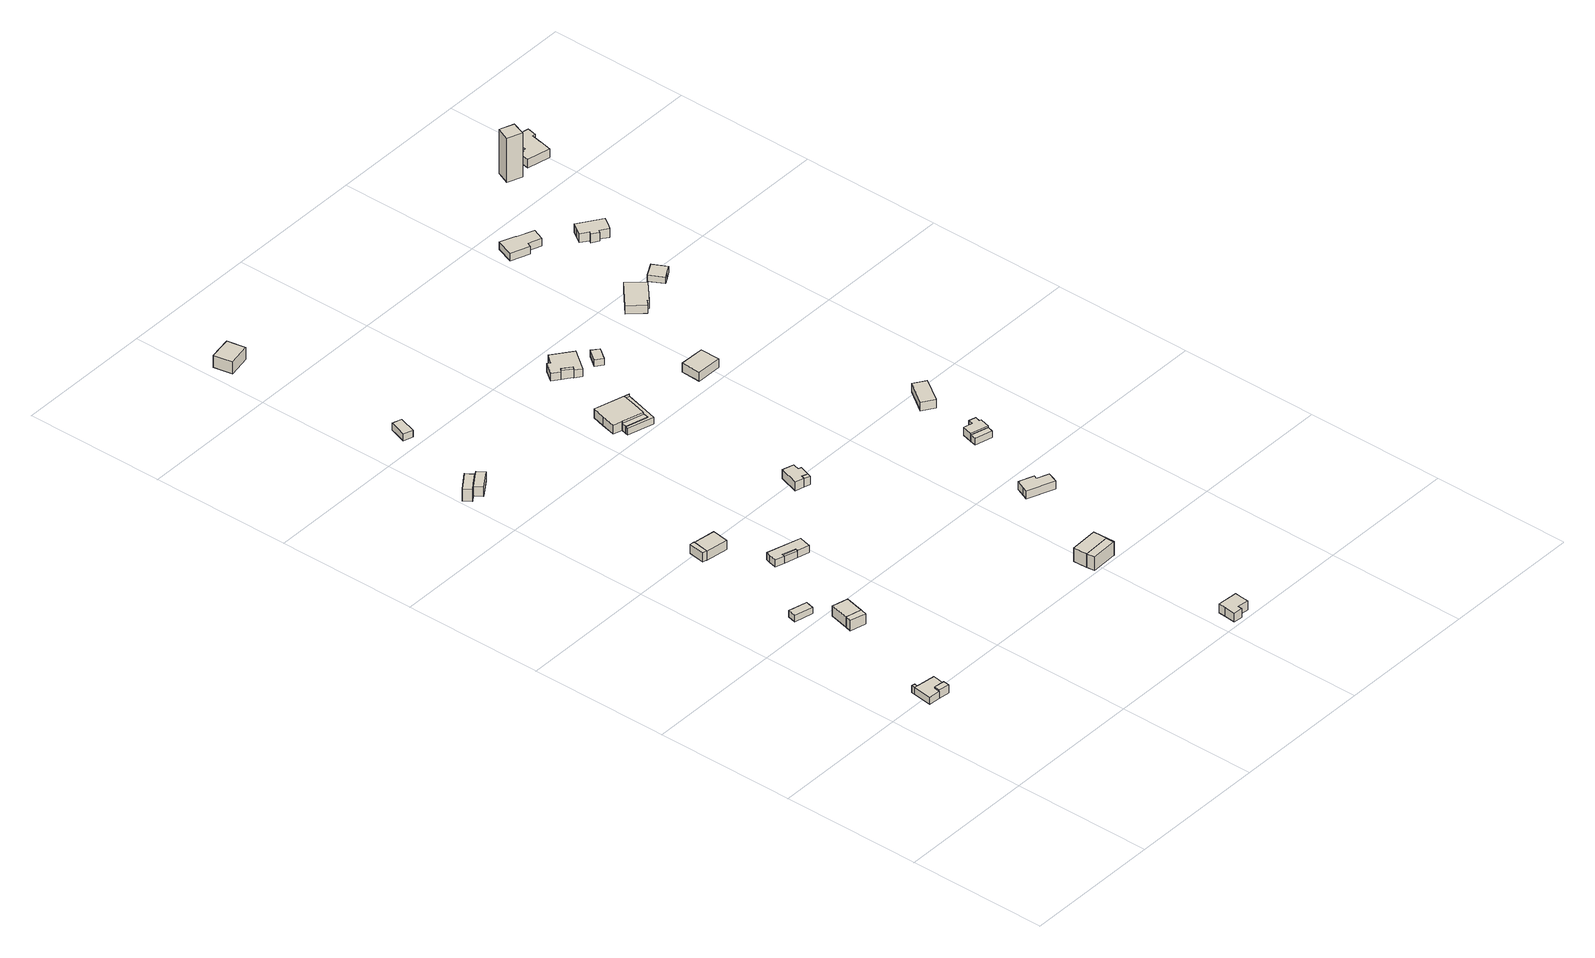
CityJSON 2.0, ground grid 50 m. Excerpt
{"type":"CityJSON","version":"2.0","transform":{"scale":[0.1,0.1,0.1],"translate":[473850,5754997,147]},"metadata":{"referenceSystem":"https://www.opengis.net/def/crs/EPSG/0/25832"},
"CityObjects":{
"building1":{"type":"Building","attributes":{"Gemeindeschluessel":"05711000","function":"31001_1310"},"address":[{"country":"Germany"}],"children":["building1-1","building1-2"]},
"building1-1":{"type":"BuildingPart","attributes":{"BezugspunktDach":"2000","measuredHeight":2.62},"parents":["building1"],"geometry":[{"type":"Solid","lod":"1","boundaries":[[[[0,1,2,3,4,5,6]],[[7,8,9,10,11,12,13]],[[7,13,6,5]],[[8,7,5,4]],[[9,8,4,3]],[[10,9,3,2]],[[11,10,2,1]],[[12,11,1,0]],[[13,12,0,6]]]]}]},
"building1-2":{"type":"BuildingPart","attributes":{"BezugspunktDach":"2000","measuredHeight":2.66},"address":[{"country":"Germany"}],"parents":["building1"],"geometry":[{"type":"Solid","lod":"1","boundaries":[[[[14,1,0,15]],[[12,11,16,17]],[[12,17,15,0]],[[11,12,0,1]],[[16,11,1,14]],[[17,16,14,15]]]]}]},
"building2":{"type":"Building","attributes":{"Gemeindeschluessel":"05711000","BezugspunktDach":"2000","function":"51009_1610","measuredHeight":3.39},"address":[{"country":"Germany"}],"geometry":[{"type":"Solid","lod":"1","boundaries":[[[[18,19,20,21]],[[22,23,24,25]],[[22,25,21,20]],[[23,22,20,19]],[[24,23,19,18]],[[25,24,18,21]]]]}]},
"building3":{"type":"Building","attributes":{"Gemeindeschluessel":"05711000","BezugspunktDach":"2000","function":"31001_1310","measuredHeight":2.47},"address":[{"country":"Germany"}],"geometry":[{"type":"Solid","lod":"1","boundaries":[[[[26,27,28,29]],[[30,31,32,33]],[[30,33,29,28]],[[31,30,28,27]],[[32,31,27,26]],[[33,32,26,29]]]]}]},
"building4":{"type":"Building","attributes":{"Gemeindeschluessel":"05711000","BezugspunktDach":"2000","function":"51009_1610","measuredHeight":4.92},"address":[{"country":"Germany"}],"geometry":[{"type":"Solid","lod":"1","boundaries":[[[[34,35,36,37]],[[38,39,40,41]],[[38,41,37,36]],[[39,38,36,35]],[[40,39,35,34]],[[41,40,34,37]]]]}]},
"building5":{"type":"Building","attributes":{"Gemeindeschluessel":"05711000","BezugspunktDach":"2000","function":"31001_1310","measuredHeight":4.88},"address":[{"country":"Germany"}],"geometry":[{"type":"Solid","lod":"1","boundaries":[[[[42,43,44,45]],[[41,40,46,47]],[[41,47,45,44]],[[40,41,44,43]],[[46,40,43,42]],[[47,46,42,45]]]]}]},
"building6":{"type":"Building","attributes":{"Gemeindeschluessel":"05711000","BezugspunktDach":"2000","function":"51009_1610","measuredHeight":3.64},"address":[{"country":"Germany"}],"geometry":[{"type":"Solid","lod":"1","boundaries":[[[[48,49,50,51]],[[52,53,54,55]],[[52,55,51,50]],[[53,52,50,49]],[[54,53,49,48]],[[55,54,48,51]]]]}]},
"building7":{"type":"Building","attributes":{"Gemeindeschluessel":"05711000","BezugspunktDach":"2000","function":"31001_1310","measuredHeight":3.83},"address":[{"country":"Germany"}],"geometry":[{"type":"Solid","lod":"1","boundaries":[[[[56,57,58,59]],[[60,61,62,63]],[[60,63,59,58]],[[61,60,58,57]],[[62,61,57,56]],[[63,62,56,59]]]]}]},
"building8":{"type":"Building","attributes":{"Gemeindeschluessel":"05711000","function":"31001_1310"},"address":[{"country":"Germany"}],"children":["building8-1","building8-2"]},
"building8-1":{"type":"BuildingPart","attributes":{"BezugspunktDach":"2000","measuredHeight":4.61},"parents":["building8"],"geometry":[{"type":"Solid","lod":"1","boundaries":[[[[64,65,66,67,68,69]],[[70,71,72,73,74,75]],[[70,75,69,68]],[[71,70,68,67]],[[72,71,67,66]],[[73,72,66,65]],[[74,73,65,64]],[[75,74,64,69]]]]}]},
"building8-2":{"type":"BuildingPart","attributes":{"BezugspunktDach":"2000","measuredHeight":4.53},"parents":["building8"],"geometry":[{"type":"Solid","lod":"1","boundaries":[[[[76,77,78,79,80,81]],[[82,75,74,73,83,84]],[[82,84,81,80]],[[75,82,80,79]],[[74,75,79,78]],[[73,74,78,77]],[[83,73,77,76]],[[84,83,76,81]]]]}]},
"building9":{"type":"Building","attributes":{"Gemeindeschluessel":"05711000","function":"31001_1310"},"address":[{"country":"Germany"}],"children":["building9-1","building9-2"]},
"building9-1":{"type":"BuildingPart","attributes":{"BezugspunktDach":"2000","measuredHeight":3.06},"parents":["building9"],"geometry":[{"type":"Solid","lod":"1","boundaries":[[[[85,86,87,88,89,90,91,92,93,94]],[[95,96,97,98,99,100,101,102,103,104]],[[95,104,94,93]],[[96,95,93,92]],[[97,96,92,91]],[[98,97,91,90]],[[99,98,90,89]],[[100,99,89,88]],[[101,100,88,87]],[[102,101,87,86]],[[103,102,86,85]],[[104,103,85,94]]]]}]},
"building9-2":{"type":"BuildingPart","attributes":{"BezugspunktDach":"2000","measuredHeight":2.6},"address":[{"country":"Germany"}],"parents":["building9"],"geometry":[{"type":"Solid","lod":"1","boundaries":[[[[105,106,107,108]],[[97,100,99,98]],[[97,98,108,107]],[[100,97,107,106]],[[99,100,106,105]],[[98,99,105,108]]]]}]},
"building10":{"type":"Building","attributes":{"Gemeindeschluessel":"05711000","BezugspunktDach":"2000","function":"31001_9998","measuredHeight":2.86},"address":[{"country":"Germany","locality":"Bielefeld","thoroughfareNumber":"78","thoroughfareName":"Markengrund"}],"geometry":[{"type":"Solid","lod":"1","boundaries":[[[[109,110,111,112]],[[113,114,115,116]],[[113,116,112,111]],[[114,113,111,110]],[[115,114,110,109]],[[116,115,109,112]]]]}]},
"building11":{"type":"Building","attributes":{"Gemeindeschluessel":"05711000","BezugspunktDach":"2000","function":"31001_1310","measuredHeight":5.76},"address":[{"country":"Germany","locality":"Bielefeld","thoroughfareNumber":"80","thoroughfareName":"Markengrund"}],"geometry":[{"type":"Solid","lod":"1","boundaries":[[[[117,118,119,120]],[[121,122,123,124]],[[121,124,120,119]],[[122,121,119,118]],[[123,122,118,117]],[[124,123,117,120]]]]}]},
"building12":{"type":"Building","attributes":{"Gemeindeschluessel":"05711000","BezugspunktDach":"2000","function":"31001_1310","measuredHeight":3.82},"address":[{"country":"Germany"}],"geometry":[{"type":"Solid","lod":"1","boundaries":[[[[125,126,127,128,129,130,131,132]],[[133,134,135,136,137,138,139,140]],[[133,140,132,131]],[[134,133,131,130]],[[135,134,130,129]],[[136,135,129,128]],[[137,136,128,127]],[[138,137,127,126]],[[139,138,126,125]],[[140,139,125,132]]]]}]},
"building13":{"type":"Building","attributes":{"Gemeindeschluessel":"05711000","BezugspunktDach":"2000","function":"51009_1610","measuredHeight":3.2},"address":[{"country":"Germany"}],"geometry":[{"type":"Solid","lod":"1","boundaries":[[[[141,142,143,144]],[[145,146,147,148]],[[145,148,144,143]],[[146,145,143,142]],[[147,146,142,141]],[[148,147,141,144]]]]}]},
"building14":{"type":"Building","attributes":{"Gemeindeschluessel":"05711000","BezugspunktDach":"2000","function":"31001_1310","measuredHeight":3.37},"address":[{"country":"Germany"}],"geometry":[{"type":"Solid","lod":"1","boundaries":[[[[149,150,151,152,153,154,155,156]],[[157,158,159,160,161,162,163,164]],[[157,164,156,155]],[[158,157,155,154]],[[159,158,154,153]],[[160,159,153,152]],[[161,160,152,151]],[[162,161,151,150]],[[163,162,150,149]],[[164,163,149,156]]]]}]},
"building15":{"type":"Building","attributes":{"Gemeindeschluessel":"05711000","BezugspunktDach":"2000","function":"51009_1610","measuredHeight":6.54},"address":[{"country":"Germany"}],"geometry":[{"type":"Solid","lod":"1","boundaries":[[[[165,166,167,168]],[[169,170,171,172]],[[169,172,168,167]],[[170,169,167,166]],[[171,170,166,165]],[[172,171,165,168]]]]}]},
"building16":{"type":"Building","attributes":{"Gemeindeschluessel":"05711000","BezugspunktDach":"2000","function":"31001_1310","measuredHeight":6.62},"address":[{"country":"Germany"}],"geometry":[{"type":"Solid","lod":"1","boundaries":[[[[173,174,175,176,177,178,179,180]],[[181,182,183,184,185,186,187,188]],[[181,188,180,179]],[[182,181,179,178]],[[183,182,178,177]],[[184,183,177,176]],[[185,184,176,175]],[[186,185,175,174]],[[187,186,174,173]],[[188,187,173,180]]]]}]},
"building17":{"type":"Building","attributes":{"Gemeindeschluessel":"05711000","function":"31001_1310"},"address":[{"country":"Germany"}],"children":["building17-1","building17-2"]},
"building17-1":{"type":"BuildingPart","attributes":{"BezugspunktDach":"2000","measuredHeight":3.89},"parents":["building17"],"geometry":[{"type":"Solid","lod":"1","boundaries":[[[[189,190,191,192,193,194,195,196,197,198]],[[199,200,201,202,203,204,205,206,207,208]],[[199,208,198,197]],[[200,199,197,196]],[[201,200,196,195]],[[202,201,195,194]],[[203,202,194,193]],[[204,203,193,192]],[[205,204,192,191]],[[206,205,191,190]],[[207,206,190,189]],[[208,207,189,198]]]]}]},
"building17-2":{"type":"BuildingPart","attributes":{"BezugspunktDach":"2000","measuredHeight":2.65},"parents":["building17"],"geometry":[{"type":"Solid","lod":"1","boundaries":[[[[209,210,211,212,213,214]],[[203,215,216,217,205,204]],[[203,204,214,213]],[[215,203,213,212]],[[216,215,212,211]],[[217,216,211,210]],[[205,217,210,209]],[[204,205,209,214]]]]}]},
"building18":{"type":"Building","attributes":{"Gemeindeschluessel":"05711000","BezugspunktDach":"2000","function":"51009_1610","measuredHeight":2.6},"address":[{"country":"Germany"}],"geometry":[{"type":"Solid","lod":"1","boundaries":[[[[218,213,212,211,210,219,220,221]],[[222,223,224,225,226,227,228,229]],[[222,229,221,220]],[[223,222,220,219]],[[224,223,219,210]],[[225,224,210,211]],[[226,225,211,212]],[[227,226,212,213]],[[228,227,213,218]],[[229,228,218,221]]]]}]},
"building19":{"type":"Building","attributes":{"Gemeindeschluessel":"05711000","BezugspunktDach":"2000","function":"51009_1610","measuredHeight":3.48},"address":[{"country":"Germany"}],"geometry":[{"type":"Solid","lod":"1","boundaries":[[[[230,231,232,233]],[[234,235,236,237]],[[234,237,233,232]],[[235,234,232,231]],[[236,235,231,230]],[[237,236,230,233]]]]}]},
"building20":{"type":"Building","attributes":{"Gemeindeschluessel":"05711000","BezugspunktDach":"2000","function":"31001_1310","measuredHeight":3.09},"address":[{"country":"Germany"}],"geometry":[{"type":"Solid","lod":"1","boundaries":[[[[238,239,240,241,242,243,244,245,246,247]],[[248,249,250,251,252,253,254,255,256,257]],[[248,257,247,246]],[[249,248,246,245]],[[250,249,245,244]],[[251,250,244,243]],[[252,251,243,242]],[[253,252,242,241]],[[254,253,241,240]],[[255,254,240,239]],[[256,255,239,238]],[[257,256,238,247]]]]}]},
"building21":{"type":"Building","attributes":{"Gemeindeschluessel":"05711000","BezugspunktDach":"2000","function":"31001_1310","measuredHeight":3.69},"address":[{"country":"Germany"}],"geometry":[{"type":"Solid","lod":"1","boundaries":[[[[258,259,260,261,262,263,264,265]],[[266,267,268,269,270,271,272,273]],[[266,273,265,264]],[[267,266,264,263]],[[268,267,263,262]],[[269,268,262,261]],[[270,269,261,260]],[[271,270,260,259]],[[272,271,259,258]],[[273,272,258,265]]]]}]},
"building22":{"type":"Building","attributes":{"Gemeindeschluessel":"05711000","BezugspunktDach":"2000","function":"31001_9998","measuredHeight":2.39},"address":[{"country":"Germany"}],"geometry":[{"type":"Solid","lod":"1","boundaries":[[[[274,275,276,277]],[[278,279,280,281]],[[278,281,277,276]],[[279,278,276,275]],[[280,279,275,274]],[[281,280,274,277]]]]}]},
"building23":{"type":"Building","attributes":{"Gemeindeschluessel":"05711000","BezugspunktDach":"2000","function":"31001_1310","measuredHeight":3.81},"address":[{"country":"Germany"}],"geometry":[{"type":"Solid","lod":"1","boundaries":[[[[282,283,284,285]],[[286,287,288,289]],[[286,289,285,284]],[[287,286,284,283]],[[288,287,283,282]],[[289,288,282,285]]]]}]},
"building24":{"type":"Building","attributes":{"Gemeindeschluessel":"05711000","BezugspunktDach":"2000","function":"51009_1610","measuredHeight":2.8},"address":[{"country":"Germany"}],"geometry":[{"type":"Solid","lod":"1","boundaries":[[[[290,291,292,293]],[[294,295,296,297]],[[294,297,293,292]],[[295,294,292,291]],[[296,295,291,290]],[[297,296,290,293]]]]}]},
"building25":{"type":"Building","attributes":{"Gemeindeschluessel":"05711000","BezugspunktDach":"2000","function":"31001_1310","measuredHeight":3.1},"address":[{"country":"Germany"}],"geometry":[{"type":"Solid","lod":"1","boundaries":[[[[298,299,300,301,302,303,304,305]],[[306,307,297,296,308,309,310,311]],[[306,311,305,304]],[[307,306,304,303]],[[297,307,303,302]],[[296,297,302,301]],[[308,296,301,300]],[[309,308,300,299]],[[310,309,299,298]],[[311,310,298,305]]]]}]},
"building26":{"type":"Building","attributes":{"Gemeindeschluessel":"05711000","BezugspunktDach":"2000","function":"31001_1310","measuredHeight":3.64},"address":[{"country":"Germany"}],"geometry":[{"type":"Solid","lod":"1","boundaries":[[[[312,313,314,315]],[[316,317,318,319]],[[316,319,315,314]],[[317,316,314,313]],[[318,317,313,312]],[[319,318,312,315]]]]}]},
"building27":{"type":"Building","attributes":{"Gemeindeschluessel":"05711000","BezugspunktDach":"2000","function":"31001_1310","measuredHeight":3.09},"address":[{"country":"Germany"}],"geometry":[{"type":"Solid","lod":"1","boundaries":[[[[320,321,322,323,324,325]],[[326,327,328,329,330,331]],[[326,331,325,324]],[[327,326,324,323]],[[328,327,323,322]],[[329,328,322,321]],[[330,329,321,320]],[[331,330,320,325]]]]}]},
"building28":{"type":"Building","attributes":{"Gemeindeschluessel":"05711000","BezugspunktDach":"2000","function":"31001_1310","measuredHeight":2.85},"address":[{"country":"Germany"}],"geometry":[{"type":"Solid","lod":"1","boundaries":[[[[332,333,334,335,336,337,338,339]],[[340,341,342,343,344,345,346,347]],[[340,347,339,338]],[[341,340,338,337]],[[342,341,337,336]],[[343,342,336,335]],[[344,343,335,334]],[[345,344,334,333]],[[346,345,333,332]],[[347,346,332,339]]]]}]},
"building29":{"type":"Building","attributes":{"Gemeindeschluessel":"05711000","BezugspunktDach":"2000","function":"31001_9998","measuredHeight":2.4},"address":[{"country":"Germany"}],"geometry":[{"type":"Solid","lod":"1","boundaries":[[[[348,349,350,351,352]],[[353,354,355,356,357]],[[353,357,352,351]],[[354,353,351,350]],[[355,354,350,349]],[[356,355,349,348]],[[357,356,348,352]]]]}]},
"building30":{"type":"Building","attributes":{"Gemeindeschluessel":"05711000","BezugspunktDach":"2000","function":"31001_1310","measuredHeight":3.95},"address":[{"country":"Germany"}],"geometry":[{"type":"Solid","lod":"1","boundaries":[[[[358,359,360,361,362,363,364,365,366,367]],[[368,369,370,371,372,373,374,375,376,377]],[[368,377,367,366]],[[369,368,366,365]],[[370,369,365,364]],[[371,370,364,363]],[[372,371,363,362]],[[373,372,362,361]],[[374,373,361,360]],[[375,374,360,359]],[[376,375,359,358]],[[377,376,358,367]]]]}]},
"building31":{"type":"Building","attributes":{"Gemeindeschluessel":"05711000","BezugspunktDach":"2000","function":"31001_2460","measuredHeight":17.38},"address":[{"country":"Germany"}],"geometry":[{"type":"Solid","lod":"1","boundaries":[[[[378,379,380,381]],[[382,383,384,385]],[[382,385,381,380]],[[383,382,380,379]],[[384,383,379,378]],[[385,384,378,381]]]]}]},
"building32":{"type":"Building","attributes":{"Gemeindeschluessel":"05711000","BezugspunktDach":"2000","function":"31001_1310","measuredHeight":3.31},"address":[{"country":"Germany"}],"geometry":[{"type":"Solid","lod":"1","boundaries":[[[[386,387,388,389,390,391,392,393,394,395,396,397,398,399]],[[400,401,402,403,404,405,406,407,408,409,410,411,412,413]],[[400,413,399,398]],[[401,400,398,397]],[[402,401,397,396]],[[403,402,396,395]],[[404,403,395,394]],[[405,404,394,393]],[[406,405,393,392]],[[407,406,392,391]],[[408,407,391,390]],[[409,408,390,389]],[[410,409,389,388]],[[411,410,388,387]],[[412,411,387,386]],[[413,412,386,399]]]]}]}
},
"vertices":[
[161,535,34],[150,537,34],[141,470,34],[182,465,34],[185,487,34],[223,481,34],[229,526,34],[223,481,7],[185,487,7],[182,465,7],[141,470,7],[150,537,7],[161,535,7],[229,526,7],
[151,549,34],[162,547,34],[151,549,7],[162,547,7],
[185,487,40],[182,465,40],[220,460,40],[223,481,40],[220,460,8],[182,465,8],[185,487,8],[223,481,8],
[193,1072,41],[186,1042,41],[252,1026,41],[259,1056,41],[252,1026,17],[186,1042,17],[193,1072,17],[259,1056,17],
[271,909,51],[265,887,51],[321,873,51],[327,896,51],[321,873,11],[265,887,11],[271,909,11],[327,896,11],
[287,977,50],[271,909,50],[327,896,50],[343,963,50],[287,977,11],[343,963,11],
[236,1499,61],[227,1441,61],[243,1438,61],[252,1496,61],[243,1438,26],[227,1441,26],[236,1499,26],[252,1496,26],
[252,1496,60],[243,1438,60],[323,1426,60],[332,1484,60],[323,1426,25],[243,1438,25],[252,1496,25],[332,1484,25],
[43,2199,63],[84,2227,63],[66,2253,63],[3,2209,63],[21,2183,63],[44,2199,63],[21,2183,17],[3,2209,17],[66,2253,17],[84,2227,17],[43,2199,17],[44,2199,17],
[107,2242,53],[84,2227,53],[43,2199,53],[44,2199,53],[62,2173,53],[125,2216,53],[62,2173,17],[107,2242,17],[125,2216,17],
[367,1304,47],[362,1287,47],[355,1260,47],[387,1251,47],[390,1261,47],[438,1248,47],[436,1238,47],[477,1227,47],[484,1253,47],[489,1270,47],[484,1253,20],[477,1227,20],[436,1238,20],[438,1248,20],[390,1261,20],[387,1251,20],[355,1260,20],[362,1287,20],[367,1304,20],[489,1270,20],
[390,1261,46],[387,1251,46],[436,1238,46],[438,1248,46],
[137,2599,45],[117,2537,45],[151,2527,45],[171,2589,45],[151,2527,19],[117,2537,19],[137,2599,19],[171,2589,19],
[92,3217,84],[11,3203,84],[23,3136,84],[104,3151,84],[23,3136,38],[11,3203,38],[92,3217,38],[104,3151,38],
[1122,71,49],[1050,77,49],[1048,51,49],[1044,11,49],[1076,8,49],[1077,23,49],[1117,19,49],[1120,45,49],[1117,19,15],[1077,23,15],[1076,8,15],[1044,11,15],[1048,51,15],[1050,77,15],[1122,71,15],[1120,45,15],
[719,1458,57],[715,1445,57],[736,1438,57],[740,1451,57],[736,1438,25],[715,1445,25],[719,1458,25],[740,1451,25],
[740,1489,58],[747,1512,58],[706,1524,58],[684,1454,58],[715,1445,58],[719,1458,58],[740,1451,58],[751,1486,58],[740,1451,24],[719,1458,24],[715,1445,24],[684,1454,24],[706,1524,24],[747,1512,24],[740,1489,24],[751,1486,24],
[1057,531,74],[960,527,74],[962,498,74],[1058,502,74],[962,498,22],[960,527,22],[1057,531,22],[1058,502,22],
[1008,579,73],[958,577,73],[960,527,73],[1010,529,73],[1057,531,73],[1058,502,73],[1061,502,73],[1058,581,73],[1061,502,21],[1058,502,21],[1057,531,21],[1010,529,21],[960,527,21],[958,577,21],[1008,579,21],[1058,581,21],
[554,2107,64],[541,2058,64],[573,2049,64],[573,2050,64],[650,2029,64],[663,2077,64],[675,2124,64],[692,2119,64],[693,2120,64],[567,2155,64],[693,2120,30],[692,2119,30],[675,2124,30],[663,2077,30],[650,2029,30],[573,2050,30],[573,2049,30],[541,2058,30],[554,2107,30],[567,2155,30],
[573,2049,57],[568,2030,57],[647,2008,57],[652,2029,57],[650,2029,57],[573,2050,57],[652,2029,30],[647,2008,30],[568,2030,30],
[675,2124,57],[565,2019,57],[658,1993,57],[692,2119,57],[658,1993,31],[565,2019,31],[568,2030,31],[647,2008,31],[652,2029,31],[650,2029,31],[675,2124,31],[692,2119,31],
[660,2365,61],[654,2357,61],[685,2333,61],[691,2341,61],[685,2333,27],[654,2357,27],[660,2365,27],[691,2341,27],
[668,2410,56],[657,2418,56],[627,2377,56],[654,2357,56],[660,2365,56],[691,2341,56],[685,2333,56],[708,2316,56],[762,2389,56],[693,2441,56],[762,2389,26],[708,2316,26],[685,2333,26],[691,2341,26],[660,2365,26],[654,2357,26],[627,2377,26],[657,2418,26],[668,2410,26],[693,2441,26],
[1214,887,54],[1172,903,54],[1177,916,54],[1124,936,54],[1112,905,54],[1105,887,54],[1200,850,54],[1207,868,54],[1200,850,23],[1105,887,23],[1112,905,23],[1124,936,23],[1177,916,23],[1172,903,23],[1214,887,23],[1207,868,23],
[799,2362,51],[768,2321,51],[793,2303,51],[823,2343,51],[793,2303,27],[768,2321,27],[799,2362,27],[823,2343,27],
[911,2091,68],[909,2021,68],[999,2019,68],[1000,2089,68],[999,2019,34],[909,2021,34],[911,2091,34],[1000,2089,34],
[1220,1203,45],[1215,1182,45],[1277,1165,45],[1283,1186,45],[1277,1165,20],[1215,1182,20],[1220,1203,20],[1283,1186,20],
[1265,1249,51],[1261,1232,51],[1230,1240,51],[1220,1203,51],[1283,1186,51],[1293,1223,51],[1286,1225,51],[1291,1242,51],[1286,1225,20],[1293,1223,20],[1230,1240,20],[1261,1232,20],[1265,1249,20],[1291,1242,20],
[1298,1503,50],[1242,1421,50],[1284,1393,50],[1340,1475,50],[1284,1393,18],[1242,1421,18],[1298,1503,18],[1340,1475,18],
[1117,2494,59],[1030,2415,59],[1076,2365,59],[1093,2381,59],[1097,2377,59],[1166,2439,59],[1097,2377,28],[1093,2381,28],[1076,2365,28],[1030,2415,28],[1117,2494,28],[1166,2439,28],
[1086,2897,55],[1087,2898,55],[1035,2919,55],[1011,2857,55],[1077,2831,55],[1084,2848,55],[1130,2830,55],[1148,2873,55],[1130,2830,26],[1084,2848,26],[1077,2831,26],[1011,2857,26],[1035,2919,26],[1087,2898,26],[1086,2897,26],[1148,2873,26],
[1271,2444,54],[1245,2493,54],[1196,2467,54],[1223,2416,54],[1240,2426,54],[1223,2416,30],[1196,2467,30],[1245,2493,30],[1271,2444,30],[1240,2426,30],
[1329,2743,58],[1247,2798,58],[1232,2777,58],[1218,2755,58],[1246,2736,58],[1240,2728,58],[1264,2711,58],[1270,2720,58],[1299,2700,58],[1314,2721,58],[1299,2700,24],[1270,2720,24],[1264,2711,24],[1240,2728,24],[1246,2736,24],[1218,2755,24],[1232,2777,24],[1247,2798,24],[1329,2743,24],[1314,2721,24],
[1323,3160,199],[1304,3113,199],[1355,3093,199],[1373,3141,199],[1355,3093,29],[1304,3113,29],[1323,3160,29],[1373,3141,29],
[1451,3218,62],[1444,3186,62],[1443,3186,62],[1435,3149,62],[1423,3151,62],[1422,3145,62],[1408,3148,62],[1400,3110,62],[1483,3092,62],[1493,3135,62],[1492,3136,62],[1500,3174,62],[1511,3172,62],[1518,3206,62],[1511,3172,29],[1500,3174,29],[1492,3136,29],[1493,3135,29],[1483,3092,29],[1400,3110,29],[1408,3148,29],[1422,3145,29],[1423,3151,29],[1435,3149,29],[1443,3186,29],[1444,3186,29],[1451,3218,29],[1518,3206,29]
]}
